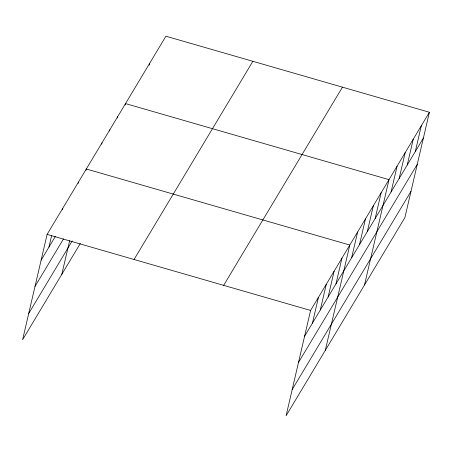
<?xml version="1.0" encoding="UTF-8"?>
<svg xmlns="http://www.w3.org/2000/svg" width="452" height="452" viewBox="0 0 452 452"><rect width="100%" height="100%" fill="white"/><g stroke="black" fill="none" stroke-linecap="round" stroke-linejoin="round"><path stroke-width="0.68" d="M429.4 112.26L310.597 310.445L286.082 415.795L404.885 217.61L429.4 112.26L165.918 36.205L47.115 234.39L22.6 339.74L80.337 243.425M48.957 247.097L51.641 235.56M62.483 209.587L62.8 208.231M78.162 183.427L78.478 182.071M61.805 274.341L69.648 240.645M86.004 170.347L86.321 168.992L349.803 245.04L325.287 350.39M101.683 144.188L101.999 142.832M109.525 131.108L109.842 129.752M117.367 118.028L117.684 116.667M125.21 104.949L125.526 103.587L389.008 179.642L364.493 284.992M149.284 65.195L149.759 63.161M312.439 323.146L318.44 297.359M320.282 310.066L326.282 284.28M328.124 296.987L334.124 271.2M335.96 283.907L341.961 258.12M351.645 257.747L357.645 231.961M359.487 244.668L365.487 218.881M367.323 231.588L373.324 205.801M375.166 218.508L381.166 192.721M391.087 191.953L397.088 166.166M399.167 178.472L405.167 152.686M407.241 164.997L413.241 139.21M415.32 151.522L421.32 125.735M41.115 260.177L55.37 236.396M35.007 286.432L63.517 238.871M28.708 313.485L72.19 240.95M134.063 259.488L252.866 61.302M223.65 285.348L342.452 87.163M304.597 336.226L423.4 138.046M298.489 362.487L417.292 164.302M292.195 389.539L410.992 191.354M47.115 234.39L310.597 310.445"/></g></svg>
